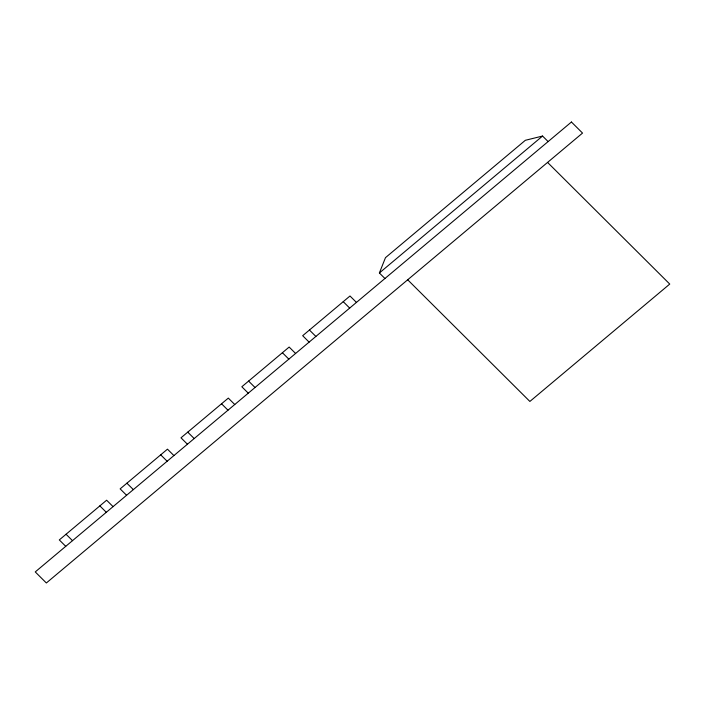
<?xml version="1.0" encoding="UTF-8"?>
<svg xmlns="http://www.w3.org/2000/svg" width="705" height="705" viewBox="0 0 705 705"><rect width="100%" height="100%" fill="white"/><g stroke="black" fill="none" stroke-linecap="round" stroke-linejoin="round"><path stroke-width="1.06" d="M384.93 278.501L379.378 272.976L385.476 257.669L525.348 140.295L542.559 136.047L548.111 141.573M379.378 272.976L542.559 136.047M547.565 162.414L669.75 284.071L529.878 401.445L407.693 279.788M356.439 302.41L349.997 295.994L302.674 335.703L309.116 342.119M343.238 301.669L349.68 308.085M309.433 330.037L315.875 336.444M295.598 353.469L289.156 347.054L241.833 386.763L248.275 393.178M282.397 352.72L288.839 359.136M248.592 381.088L255.034 387.503M234.756 404.52L228.314 398.105L180.991 437.814L187.433 444.229M221.546 403.78L227.988 410.195M187.75 432.139L194.192 438.554M173.906 455.58L167.464 449.164L120.141 488.873L126.583 495.289M160.705 454.831L167.147 461.246M126.9 483.198L133.342 489.614M113.064 506.631L106.622 500.215L59.299 539.924L65.741 546.34M99.863 505.89L106.305 512.306M66.058 534.249L72.5 540.664M571.429 122.018L35.25 571.922L46.354 582.982L582.533 133.078L571.429 122.018"/></g></svg>
